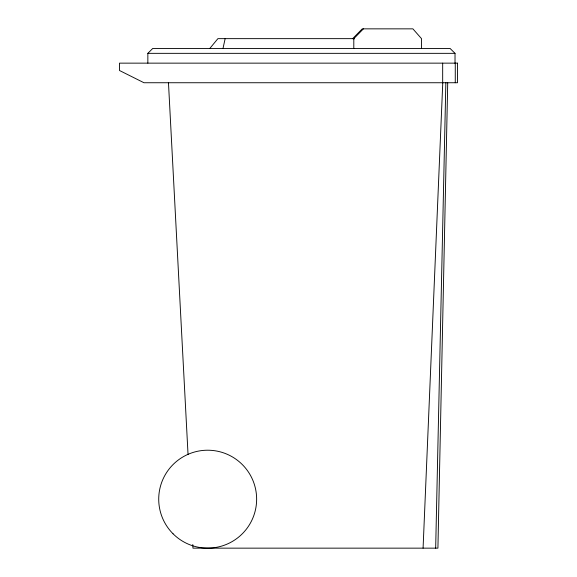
<?xml version="1.0" encoding="UTF-8"?>
<svg xmlns="http://www.w3.org/2000/svg" width="577" height="577" viewBox="0 0 577 577"><rect width="100%" height="100%" fill="white"/><g stroke="black" fill="none" stroke-linecap="round" stroke-linejoin="round"><path stroke-width="0.87" d="M447.716 82.742L437.921 548.15L192.97 548.15L192.776 544.551M435.671 548.15L445.855 82.742M423.078 548.15L442.768 82.742M222.996 48.446L225.153 38.645M209.819 48.446L217.904 38.645L354.285 38.645M363.409 28.85L353.802 38.645L353.802 48.446M147.849 63.145L147.849 53.344L152.746 48.446L450.074 48.446L455.022 53.344L455.022 63.145M147.849 53.344L455.022 53.344M354.285 38.825L352.677 38.645L362.277 28.85L412.887 28.85L421.513 38.645L421.513 48.446M168.47 82.742L188.044 454.525M455.267 63.145L455.267 82.742M442.674 63.145L442.674 82.742M457.518 63.145L119.482 63.145L119.482 70.495L143.976 82.742L457.518 82.742L457.518 63.145M173.064 533.797A48.958 48.958 0 0 0 254.969 511.842A48.958 48.958 0 0 0 195.004 451.885A48.958 48.958 0 0 0 173.064 533.797"/></g></svg>
